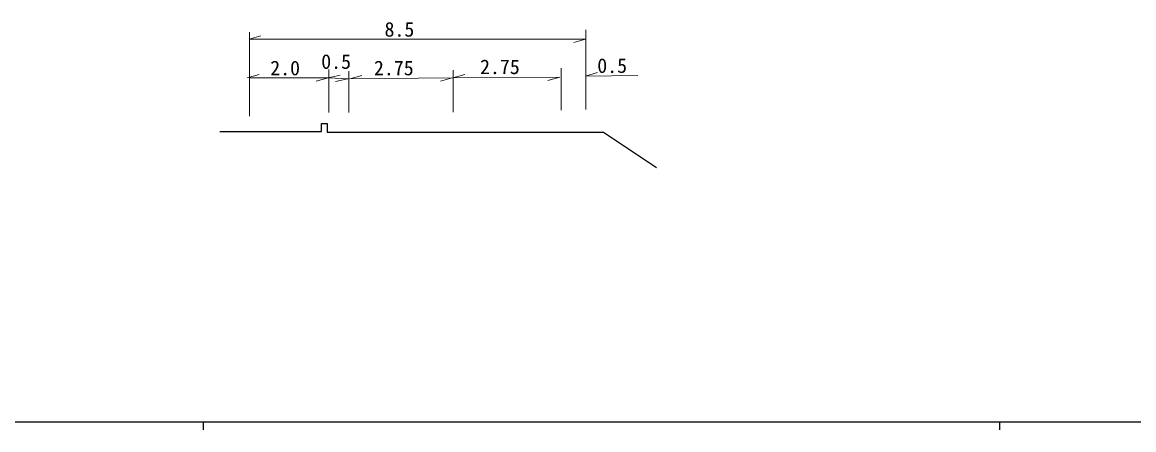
# Model space of a CAD drawing. Units: millimetres, scale not verified. Extents: x 40000 to 680000, y 20000 to 380000.
# Drawn here: x 245266 to 384856, y 204000 to 255209 of the extents above; entities that cross this region are included whole.
import ezdxf
from ezdxf.enums import TextEntityAlignment as Align

# ---------------------------------------------------------------- set-up
doc = ezdxf.new("R2010")
doc.units = ezdxf.units.MM
doc.header["$LTSCALE"] = 1000
for name, color, linetype, lineweight in [('M-BGD', 7, 'Continuous', 25), ('M-STR-HTXT', 7, 'Continuous', 13), ('M-TTL-BAND', 7, 'Continuous', 25)]:
    doc.layers.add(name, color=color, linetype=linetype, lineweight=lineweight)
doc.styles.add('ＭＳ ゴシック', font='')
doc.styles.get('ＭＳ ゴシック').set_extended_font_data('MS Gothic')

msp = doc.modelspace()

# ---------------------------------------------------------------- linework, layer by layer
at = {"layer": 'M-BGD'}
for p, q in [((282867, 241490), (282867, 242498)), ((282867, 242498), (283574, 242498)), ((283574, 242498), (283574, 241414)), ((270087, 241490), (282867, 241490)), ((283574, 241414), (318259, 241414)), ((318259, 241414), (324901, 236976))]:
    msp.add_line(p, q, dxfattribs=at)
at = {"layer": 'M-STR-HTXT'}
for p, q in [((316064, 254259), (316064, 244226)), ((273745, 253089), (275245, 253509)), ((273745, 253089), (316022, 253089)), ((273815, 253977), (273815, 243425)), ((316022, 253089), (314522, 252669)), ((273509, 248202), (275008, 248626)), ((283696, 248202), (285209, 248572)), ((283750, 249266), (283750, 243849)), ((286293, 249078), (286293, 243849)), ((286404, 248084), (287900, 248517)), ((299358, 248202), (300854, 248635)), ((299389, 249172), (299389, 243896)), ((312955, 249455), (312955, 244179)), ((316022, 248437), (317518, 248871)), ((322557, 248496), (316022, 248437)), ((273815, 248233), (283668, 248233)), ((283668, 248233), (282168, 247813)), ((286293, 248115), (283696, 248202)), ((283750, 248233), (286141, 248115)), ((286141, 248115), (284622, 247770)), ((299358, 248202), (286404, 248084)), ((299271, 248233), (297775, 247800)), ((312783, 248319), (299358, 248202)), ((312783, 248319), (311286, 247890))]:
    msp.add_line(p, q, dxfattribs=at)
at = {"layer": 'M-TTL-BAND'}
for p, q in [((40000, 205000), (579000, 205000)), ((268000, 205000), (268000, 204000)), ((368000, 205000), (368000, 204000))]:
    msp.add_line(p, q, dxfattribs=at)

# ---------------------------------------------------------------- texts
at = {"layer": 'M-STR-HTXT', "style": 'ＭＳ ゴシック'}
for s, p in [('8.5', (290763, 252849)), ('2.0', (276411, 247991)), ('0.5', (282814, 248801)), ('2.75', (289438, 247991)), ('2.75', (302760, 248138)), ('0.5', (317480, 248286))]:
    msp.add_text(s, height=1833, dxfattribs=at).set_placement(p, align=Align.BOTTOM_LEFT)

doc.saveas('drawing.dxf')
